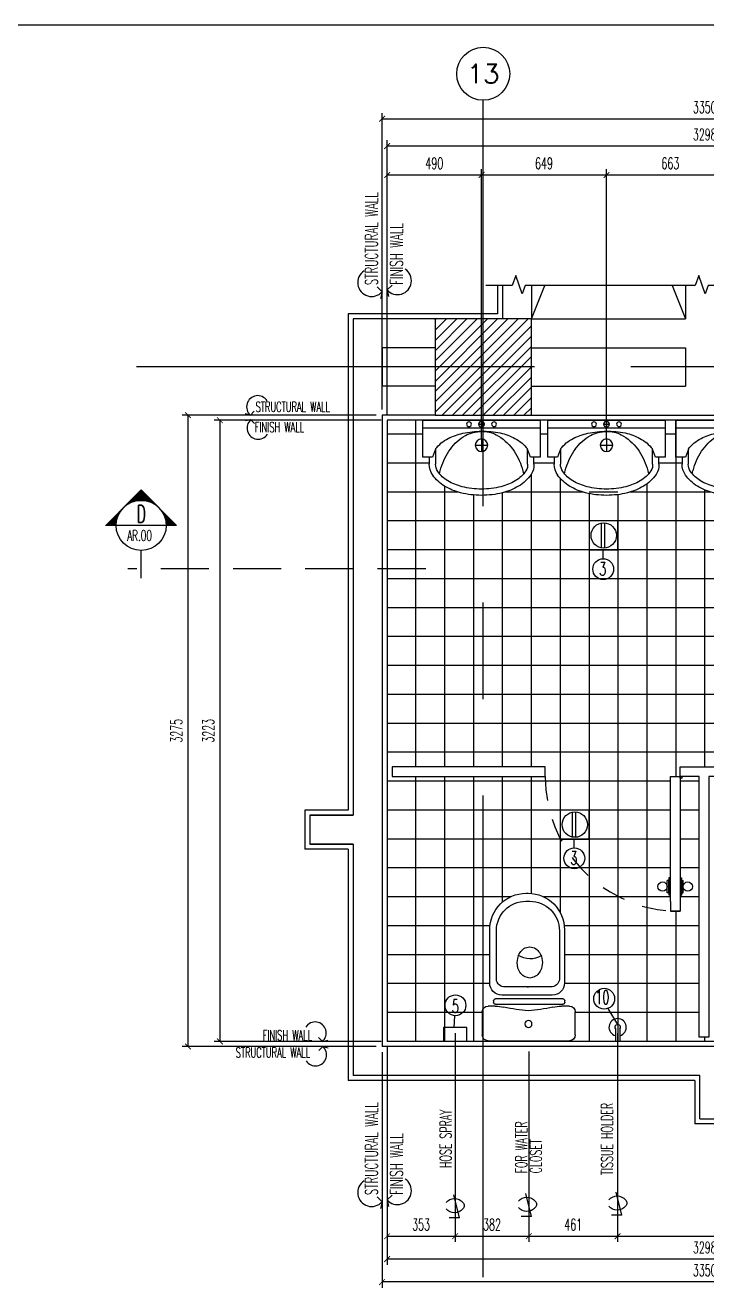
# Model space of a CAD drawing. Extents: x 417646.6 to 417675.4, y 43413.5 to 43433.4.
# Drawn here: x 417654.19 to 417657.73, y 43426.87 to 43433.42 of the extents above; entities that cross this region are included whole.
import ezdxf
from ezdxf.enums import TextEntityAlignment as Align

# ---------------------------------------------------------------- set-up
doc = ezdxf.new("R2010")
doc.units = 0
doc.header["$MEASUREMENT"] = 0
doc.header["$PDMODE"] = 3
doc.header["$PDSIZE"] = 0.1
doc.linetypes.add('CENTERX2', pattern=[4, 2.5, -0.5, 0.5, -0.5])
doc.linetypes.add('HIDDEN', pattern=[0.375, 0.25, -0.125])
doc.layers.get('0').update_dxf_attribs({"linetype": 'CONTINUOUS'})
doc.layers.get('DEFPOINTS').update_dxf_attribs({"linetype": 'CONTINUOUS'})
for name, color, linetype in [('2', 2, 'CONTINUOUS'), ('ARCDIMR', 4, 'CONTINUOUS'), ('AX', 6, 'CONTINUOUS'), ('AX-CR', 2, 'CONTINUOUS'), ('AX-TXT', 4, 'CONTINUOUS'), ('AXES', 11, 'CENTERX2'), ('COL', 2, 'CONTINUOUS'), ('DIM', 4, 'CONTINUOUS'), ('DIM-NEW', 4, 'CONTINUOUS'), ('Dimout', 4, 'CONTINUOUS'), ('DOOR', 4, 'CONTINUOUS'), ('DW', 7, 'CONTINUOUS'), ('ELE', 3, 'CONTINUOUS'), ('ELEV-MARK', 6, 'CONTINUOUS'), ('FIX', 3, 'CONTINUOUS'), ('HAT', 8, 'CONTINUOUS'), ('INSUL', 7, 'CONTINUOUS'), ('JUMP', 2, 'CONTINUOUS'), ('PART', 9, 'CONTINUOUS'), ('Plaster', 7, 'CONTINUOUS'), ('SHAFTS', 4, 'CONTINUOUS'), ('SUNI-FUR', 3, 'CONTINUOUS'), ('Tile', 5, 'CONTINUOUS'), ('TITLE', 6, 'CONTINUOUS'), ('TXT', 2, 'CONTINUOUS'), ('WALL', 6, 'CONTINUOUS')]:
    doc.layers.add(name, color=color, linetype=linetype)
doc.styles.add('ROMANS', font='ROMANS.shx', dxfattribs={"width": 0.6})
doc.dimstyles.new('R50', dxfattribs={"dimscale": 0, "dimtxt": 0.06, "dimasz": 0.03, "dimexe": 0.03, "dimexo": 0.03, "dimgap": 0.03, "dimtad": 1, "dimdec": 0, "dimlfac": 1000, "dimzin": 13, "dimdsep": 46, "dimtxsty": 'ROMANS', "dimblk": 'ARCHTICK', "dimcen": 0.09, "dimclrd": 4, "dimclre": 4, "dimclrt": 2, "dimadec": 0, "dimazin": 0, "dimtfac": 1, "dimtdec": 0, "dimtofl": 0, "dimtmove": 2, "dimatfit": 3, "dimldrblk": 'CLOSEDBLANK', "dimfxl": 0, "dimtolj": 1, "dimtzin": 0, "dimarcsym": 0})

# ---------------------------------------------------------------- blocks, each defined once
blk = doc.blocks.new('COL50')
at = {"layer": 'COL'}
blk.add_lwpolyline([(-250, 250), (-250, -250), (250, -250), (250, 250)], close=True, dxfattribs=at)
blk = doc.blocks.new('*X12')
at = {"color": 0}
for p, q in [((84179.2, 55117.1), (84663.1, 55601)), ((84179.2, 55170.2), (84610.1, 55601)), ((84179.2, 55223.2), (84557, 55601)), ((84179.2, 55276.2), (84504, 55601)), ((84179.2, 55329.3), (84451, 55601)), ((84179.2, 55382.3), (84397.9, 55601)), ((84179.2, 55435.3), (84344.9, 55601)), ((84179.2, 55488.4), (84291.9, 55601)), ((84179.2, 55541.4), (84238.8, 55601)), ((84179.2, 55594.4), (84185.8, 55601)), ((84216.1, 55101), (84679.2, 55564.1)), ((84269.2, 55101), (84679.2, 55511.1)), ((84322.2, 55101), (84679.2, 55458)), ((84375.2, 55101), (84679.2, 55405)), ((84428.3, 55101), (84679.2, 55352)), ((84481.3, 55101), (84679.2, 55298.9)), ((84534.3, 55101), (84679.2, 55245.9)), ((84587.4, 55101), (84679.2, 55192.9)), ((84640.4, 55101), (84679.2, 55139.8))]:
    blk.add_line(p, q, dxfattribs=at)
blk = doc.blocks.new('AXU')
at = {"layer": 'AX-CR'}
blk.add_circle((0, 350), 350, dxfattribs=at)
at = {"layer": 'AX-TXT', "style": 'ROMANS'}
blk.add_attdef('AX', text='', height=250, dxfattribs=at).set_placement((0, 350), align=Align.MIDDLE)
blk = doc.blocks.new('2')
at = {"layer": 'SUNI-FUR', "linetype": 'Continuous'}
for p, q in [((0.0159, 0.7241), (-0.0034, 0.7241)), ((0.0137, 0.765), (0.0041, 0.765)), ((-0.1849, 0.576), (-0.1849, 0.2998)), ((-0.1587, 0.5702), (-0.1587, 0.3197)), ((0.1683, 0.3197), (0.1683, 0.5702)), ((0.2027, 0.2998), (0.2027, 0.576)), ((-0.005, 0.4872), (-0.0292, 0.4813)), ((0.0193, 0.4813), (-0.005, 0.4872)), ((-0.0651, 0.438), (-0.0703, 0.4064)), ((-0.0703, 0.4064), (-0.0651, 0.3747)), ((0.0603, 0.4064), (0.0551, 0.438)), ((0.0565, 0.3772), (0.0603, 0.4064)), ((-0.0292, 0.3314), (-0.005, 0.3255)), ((-0.005, 0.3255), (0.0193, 0.3314)), ((-0.1129, 0.2792), (0.0084, 0.2792)), ((0.0012, 0.2792), (0.1226, 0.2792)), ((0.0084, 0.2792), (0.0012, 0.2792)), ((-0.1863, 0.1994), (-0.1863, 0.2076)), ((-0.1763, 0.2176), (0.1724, 0.2176)), ((-0.1219, 0.2368), (0.0089, 0.2368)), ((0.0089, 0.2368), (0.1397, 0.2368)), ((0.1824, 0.2076), (0.1824, 0.1994)), ((-0.2413, 0.03), (-0.2413, 0.1498)), ((-0.2113, 0.1798), (-0.1699, 0.1798)), ((0.1724, 0.1894), (-0.1763, 0.1894)), ((0.1743, 0.1798), (0.2113, 0.1798)), ((0.1743, 0.1798), (0.1743, 0.1798)), ((0.2413, 0.1498), (0.2413, 0.03)), ((0.2113, 0), (-0.2113, 0))]:
    blk.add_line(p, q, dxfattribs=at)
blk.add_circle((0.0019, 0.0872), 0.0184, dxfattribs=at)
for centre, radius, start, end in [((0.0041, 0.576), 0.189, 90, 180), ((-0.0048, 0.5702), 0.1539, 90, 180), ((0.0137, 0.576), 0.189, 0, 90), ((0.0144, 0.5702), 0.1539, 0, 90), ((0.0126, 0.412), 0.082, 141.07583, 161.50405), ((0.0019, 0.4207), 0.0682, 117.15318, 141.07583), ((-0.0119, 0.4207), 0.0682, 38.92417, 62.84682), ((-0.0226, 0.412), 0.082, 18.49595, 38.92417), ((-0.0074, 0.5367), 0.1117, 239.42337, 302.91619), ((0.0126, 0.4007), 0.082, 198.49595, 218.92417), ((0.0019, 0.392), 0.0682, 218.92417, 242.84682), ((-0.0119, 0.392), 0.0682, 297.15318, 321.07583), ((-0.0289, 0.4058), 0.0901, 321.07583, 341.50405), ((-0.1219, 0.2998), 0.063, 180, 270), ((-0.1156, 0.3224), 0.0432, 183.51288, 273.51288), ((0.1252, 0.3224), 0.0432, 266.48712, 356.48712), ((0.1397, 0.2998), 0.063, 270, 0), ((-0.1763, 0.2076), 0.01, 90, 180), ((-0.1763, 0.1994), 0.01, 180, 270), ((0.1724, 0.2076), 0.01, 0, 90), ((0.1724, 0.1994), 0.01, 270, 0), ((-0.2113, 0.1498), 0.03, 90, 180), ((-0.2015, -0.2523), 0.4332, 79.75352, 85.81091), ((0.0746, 1.126), 0.9726, 258.19384, 265.73474), ((-0.0701, 1.126), 0.9726, 274.26526, 281.80616), ((0.2059, -0.2523), 0.4332, 94.18909, 100.24648), ((0.2113, 0.1498), 0.03, 0, 90), ((-0.2113, 0.03), 0.03, 180, 270), ((0.2113, 0.03), 0.03, 270, 0)]:
    blk.add_arc(centre, radius, start, end, dxfattribs=at)
blk = doc.blocks.new('3')
at = {"layer": 'SUNI-FUR', "linetype": 'Continuous'}
for p, q in [((-0.3039, 0), (-0.3039, -0.1919)), ((0.3039, 0), (-0.3039, 0)), ((0.3039, -0.1919), (0.3039, 0)), ((0.3039, -0.039), (-0.3039, -0.039)), ((0.0156, -0.021), (-0.0155, -0.021)), ((0, -0.0055), (0, -0.0366)), ((0.0325, -0.13), (-0.0325, -0.13)), ((0, -0.0975), (0, -0.1625)), ((-0.3039, -0.1919), (-0.2537, -0.1919)), ((-0.2714, -0.2275), (-0.2714, -0.1919)), ((-0.2537, -0.1919), (-0.2387, -0.1496)), ((-0.2389, -0.2275), (-0.2389, -0.15)), ((0.2387, -0.1496), (0.2537, -0.1919)), ((0.2389, -0.15), (0.2389, -0.2275)), ((0.2537, -0.1919), (0.3039, -0.1919)), ((0.2714, -0.1919), (0.2714, -0.2275))]:
    blk.add_line(p, q, dxfattribs=at)
for centre, radius in [((-0.065, -0.021), 0.0124), ((0, -0.021), 0.0155), ((0.065, -0.021), 0.0124), ((0, -0.13), 0.0325)]:
    blk.add_circle(centre, radius, dxfattribs=at)
for centre, radius, start, end in [((-0.0078, -0.528), 0.4705, 89.0532, 100.98953), ((-0.012, -0.189), 0.1301, 84.85355, 119.44542), ((0.0031, -0.2275), 0.1682, 61.44413, 91.16775), ((0, -0.5271), 0.4694, 78.06366, 90), ((-0.0851, -0.2667), 0.1932, 117.03767, 142.6695), ((-0.028, -0.3651), 0.3068, 103.08645, 118.18778), ((0.0537, -0.3121), 0.2697, 118.74222, 143.05777), ((-0.0403, -0.2967), 0.2498, 35.96083, 60.27638), ((0.0338, -0.3673), 0.3061, 62.96233, 78.06366), ((0.0851, -0.2667), 0.1932, 37.3305, 62.96233), ((0.104, -0.3429), 0.3284, 144.03917, 163.27388), ((-0.104, -0.3429), 0.3284, 16.72612, 35.96083), ((-0.1911, -0.2352), 0.0807, 174.55389, 214.67303), ((-0.1868, -0.2338), 0.0525, 173.08928, 213.20841), ((0.2045, -0.3731), 0.4333, 163.27388, 167.37502), ((-0.2045, -0.3731), 0.4333, 12.73586, 16.72612), ((0.1708, -0.2275), 0.068, 325.32697, 0), ((0.1708, -0.2275), 0.1005, 325.32697, 0), ((-0.0828, -0.1603), 0.2123, 214.67303, 239.08672), ((-0.0828, -0.1603), 0.1798, 214.67303, 239.08672), ((-0.0354, -0.0811), 0.2721, 239.08672, 256.06993), ((0.0354, -0.0811), 0.2721, 283.93007, 300.91328), ((0.0893, -0.1711), 0.1672, 300.91328, 325.32697), ((0.0893, -0.1711), 0.1997, 300.91328, 325.32697), ((-0.0354, -0.0811), 0.3046, 239.08672, 256.06993), ((0, 0.0617), 0.4517, 256.06993, 270), ((0, 0.0617), 0.4192, 256.06993, 270), ((0, 0.0617), 0.4192, 270, 283.93007), ((0, 0.0617), 0.4517, 270, 283.93007), ((0.0354, -0.0811), 0.3046, 283.93007, 300.91328)]:
    blk.add_arc(centre, radius, start, end, dxfattribs=at)
blk = doc.blocks.new('DORO')
at = {"layer": 'DOOR', "linetype": 'ByBlock'}
for p, q in [((-0.05, -0.6482), (-0.05, 0)), ((-0.05, 0), (0, 0)), ((0, 0), (0, -0.6482)), ((-0.0662, -0.6033), (-0.0662, -0.5385)), ((-0.0572, -0.5385), (-0.0662, -0.5385)), ((-0.0572, -0.5259), (-0.0572, -0.6159)), ((-0.05, -0.5259), (-0.0572, -0.5259)), ((-0.0572, -0.6033), (-0.0572, -0.5385)), ((0, -0.5259), (0.0072, -0.5259)), ((0.0072, -0.5259), (0.0072, -0.6159)), ((0.0072, -0.6033), (0.0072, -0.5385)), ((0.0072, -0.5385), (0.0162, -0.5385)), ((0.0162, -0.6033), (0.0162, -0.5385)), ((-0.0572, -0.6033), (-0.0662, -0.6033)), ((-0.05, -0.6159), (-0.0572, -0.6159)), ((-0.05, -0.6482), (-0.05, -0.6982)), ((0, -0.6159), (0.0072, -0.6159)), ((0, -0.6482), (0, -0.6982)), ((0.0072, -0.6033), (0.0162, -0.6033)), ((-0.05, -0.6982), (0, -0.6982)), ((0, -0.6982), (-0.05, -0.6982))]:
    blk.add_line(p, q, dxfattribs=at)
for centre, radius in [((0.0051, -0.0051), 0.00506), ((-0.0904, -0.5709), 0.0243), ((0.0404, -0.5709), 0.0243)]:
    blk.add_circle(centre, radius, dxfattribs=at)
at = {"layer": 'DOOR', "linetype": 'HIDDEN', "ltscale": 0.5}
blk.add_arc((0, 0), 0.7, 180, 265.90392, dxfattribs=at)
blk = doc.blocks.new('A$C67076F16')
at = {"layer": 'DIM-NEW'}
for p, q in [((0.0127, 0.0913), (0.1876, 0.0913)), ((0.0138, 0.1136), (0.1863, 0.1136))]:
    blk.add_line(p, q, dxfattribs=at)
at = {"layer": 'DW'}
blk.add_lwpolyline([(0, 0.2), (0, 0), (0.2, 0), (0.2, 0.2)], close=True, dxfattribs=at)
at = {"layer": 'FIX', "color": 2}
blk.add_circle((0.1, 0.0983), 0.0876, dxfattribs=at)
blk = doc.blocks.new('A$C785E76E1')
at = {"layer": 'JUMP'}
for p, q in [((0.033, 0.0529), (0.033, 0.1149)), ((0.057, 0.0529), (0.057, 0.1149))]:
    blk.add_line(p, q, dxfattribs=at)
for radius, start, end in [(0.045, 105.47818, 74.52182), (0.0144, 146.44269, 33.55731)]:
    blk.add_arc((0.045, 0.045), radius, start, end, dxfattribs=at)
blk = doc.blocks.new('_ARCHTICK')
at = {"color": 0, "linetype": 'ByBlock', "const_width": 0.15}
blk.add_lwpolyline([(-0.5, -0.5), (0.5, 0.5)], dxfattribs=at)
blk = doc.blocks.new('*D76')
at = {"layer": '2', "color": 4, "lineweight": -2}
for p, q in [((417656.4232, 43428.1908), (417656.4232, 43427.108)), ((417656.07, 43428.1183), (417656.07, 43427.108)), ((417656.07, 43427.138), (417656.4232, 43427.138))]:
    blk.add_line(p, q, dxfattribs=at)
at = {"layer": 'DEFPOINTS', "color": 0}
for p in [(417656.4232, 43428.2208), (417656.07, 43428.1483), (417656.4232, 43427.138)]:
    blk.add_point(p, dxfattribs=at)
at = {"layer": '2', "color": 4, "lineweight": -2, "xscale": 0.03, "yscale": 0.03, "zscale": 0.03, "rotation": 180}
blk.add_blockref('_ARCHTICK', (417656.07, 43427.138), dxfattribs=at)
at = {"layer": '2', "color": 4, "lineweight": -2, "xscale": 0.03, "yscale": 0.03, "zscale": 0.03}
blk.add_blockref('_ARCHTICK', (417656.4232, 43427.138), dxfattribs=at)
at = {"layer": '2', "color": 2, "insert": (417656.2466, 43427.198), "char_height": 0.06, "attachment_point": 5, "style": 'ROMANS'}
blk.add_mtext('\\A1;353', dxfattribs=at)
blk = doc.blocks.new('_ClosedBlank')
at = {"color": 0, "linetype": 'ByBlock', "lineweight": -2}
for p, q in [((-1, 0.17), (0, 0)), ((-1, 0.17), (-1, -0.17)), ((0, 0), (-1, -0.17))]:
    blk.add_line(p, q, dxfattribs=at)
blk = doc.blocks.new('*D77')
at = {"layer": '2', "color": 4, "lineweight": -2}
for p, q in [((417656.4232, 43428.1908), (417656.4232, 43427.108)), ((417656.8055, 43428.0959), (417656.8055, 43427.108)), ((417656.4232, 43427.138), (417656.8055, 43427.138))]:
    blk.add_line(p, q, dxfattribs=at)
at = {"layer": 'DEFPOINTS', "color": 0}
for p in [(417656.4232, 43428.2208), (417656.8055, 43428.1259), (417656.8055, 43427.138)]:
    blk.add_point(p, dxfattribs=at)
at = {"layer": '2', "color": 4, "lineweight": -2, "xscale": 0.03, "yscale": 0.03, "zscale": 0.03, "rotation": 180}
blk.add_blockref('_ARCHTICK', (417656.4232, 43427.138), dxfattribs=at)
at = {"layer": '2', "color": 4, "lineweight": -2, "xscale": 0.03, "yscale": 0.03, "zscale": 0.03}
blk.add_blockref('_ARCHTICK', (417656.8055, 43427.138), dxfattribs=at)
at = {"layer": '2', "color": 2, "insert": (417656.6144, 43427.198), "char_height": 0.06, "attachment_point": 5, "style": 'ROMANS'}
blk.add_mtext('\\A1;382', dxfattribs=at)
blk = doc.blocks.new('*D78')
at = {"layer": '2', "color": 4, "lineweight": -2}
for p, q in [((417657.2667, 43428.1918), (417657.2667, 43427.108)), ((417656.8055, 43428.0959), (417656.8055, 43427.108)), ((417656.8055, 43427.138), (417657.2667, 43427.138))]:
    blk.add_line(p, q, dxfattribs=at)
at = {"layer": 'DEFPOINTS', "color": 0}
for p in [(417657.2667, 43428.2218), (417656.8055, 43428.1259), (417657.2667, 43427.138)]:
    blk.add_point(p, dxfattribs=at)
at = {"layer": '2', "color": 4, "lineweight": -2, "xscale": 0.03, "yscale": 0.03, "zscale": 0.03, "rotation": 180}
blk.add_blockref('_ARCHTICK', (417656.8055, 43427.138), dxfattribs=at)
at = {"layer": '2', "color": 4, "lineweight": -2, "xscale": 0.03, "yscale": 0.03, "zscale": 0.03}
blk.add_blockref('_ARCHTICK', (417657.2667, 43427.138), dxfattribs=at)
at = {"layer": '2', "color": 2, "insert": (417657.0361, 43427.198), "char_height": 0.06, "attachment_point": 5, "style": 'ROMANS'}
blk.add_mtext('\\A1;461', dxfattribs=at)
blk = doc.blocks.new('*D79')
at = {"layer": '2', "color": 4, "lineweight": -2}
for p, q in [((417657.2667, 43428.1918), (417657.2667, 43427.108)), ((417658.3818, 43428.1183), (417658.3818, 43427.108)), ((417657.2667, 43427.138), (417658.3818, 43427.138))]:
    blk.add_line(p, q, dxfattribs=at)
at = {"layer": 'DEFPOINTS', "color": 0}
for p in [(417657.2667, 43428.2218), (417658.3818, 43428.1483), (417658.3818, 43427.138)]:
    blk.add_point(p, dxfattribs=at)
at = {"layer": '2', "color": 4, "lineweight": -2, "xscale": 0.03, "yscale": 0.03, "zscale": 0.03, "rotation": 180}
blk.add_blockref('_ARCHTICK', (417657.2667, 43427.138), dxfattribs=at)
at = {"layer": '2', "color": 4, "lineweight": -2, "xscale": 0.03, "yscale": 0.03, "zscale": 0.03}
blk.add_blockref('_ARCHTICK', (417658.3818, 43427.138), dxfattribs=at)
at = {"layer": '2', "color": 2, "insert": (417657.8243, 43427.198), "char_height": 0.06, "attachment_point": 5, "style": 'ROMANS'}
blk.add_mtext('\\A1;1115', dxfattribs=at)
blk = doc.blocks.new('SCNTR', base_point=(3632.66, 549.66))
for q in [(3633.89, 554.57), (3636.1, 543.44)]:
    blk.add_line((3631.12, 543.44), q)
for centre, radius, start, end in [((3630.8, 549.38), 1.99, 133.30843, 182.47887), ((3630.8, 549.21), 1.99, 177.52113, 226.69157), ((3633.47, 547.5), 5.23, 39.48835, 140.51165), ((3633.47, 551.09), 5.23, 219.48835, 320.51165)]:
    blk.add_arc(centre, radius, start, end)
blk = doc.blocks.new('*D83')
at = {"layer": '2', "color": 4, "lineweight": -2}
for p, q in [((417656.07, 43428.1183), (417656.07, 43426.9896)), ((417659.368, 43428.1183), (417659.368, 43426.9896)), ((417659.368, 43427.0196), (417656.07, 43427.0196))]:
    blk.add_line(p, q, dxfattribs=at)
at = {"layer": 'DEFPOINTS', "color": 0}
for p in [(417656.07, 43428.1483), (417659.368, 43428.1483), (417656.07, 43427.0196)]:
    blk.add_point(p, dxfattribs=at)
at = {"layer": '2', "color": 4, "lineweight": -2, "xscale": 0.03, "yscale": 0.03, "zscale": 0.03, "rotation": 180}
blk.add_blockref('_ARCHTICK', (417656.07, 43427.0196), dxfattribs=at)
at = {"layer": '2', "color": 4, "lineweight": -2, "xscale": 0.03, "yscale": 0.03, "zscale": 0.03}
blk.add_blockref('_ARCHTICK', (417659.368, 43427.0196), dxfattribs=at)
at = {"layer": '2', "color": 2, "insert": (417657.719, 43427.0796), "char_height": 0.06, "attachment_point": 5, "style": 'ROMANS'}
blk.add_mtext('\\A1;3298', dxfattribs=at)
blk = doc.blocks.new('*D84')
at = {"layer": '2', "color": 4, "lineweight": -2}
for p, q in [((417656.044, 43428.0923), (417656.044, 43426.8706)), ((417659.394, 43428.0923), (417659.394, 43426.8706)), ((417659.394, 43426.9006), (417656.044, 43426.9006))]:
    blk.add_line(p, q, dxfattribs=at)
at = {"layer": 'DEFPOINTS', "color": 0}
for p in [(417656.044, 43428.1223), (417659.394, 43428.1223), (417656.044, 43426.9006)]:
    blk.add_point(p, dxfattribs=at)
at = {"layer": '2', "color": 4, "lineweight": -2, "xscale": 0.03, "yscale": 0.03, "zscale": 0.03, "rotation": 180}
blk.add_blockref('_ARCHTICK', (417656.044, 43426.9006), dxfattribs=at)
at = {"layer": '2', "color": 4, "lineweight": -2, "xscale": 0.03, "yscale": 0.03, "zscale": 0.03}
blk.add_blockref('_ARCHTICK', (417659.394, 43426.9006), dxfattribs=at)
at = {"layer": '2', "color": 2, "insert": (417657.719, 43426.9606), "char_height": 0.06, "attachment_point": 5, "style": 'ROMANS'}
blk.add_mtext('\\A1;3350', dxfattribs=at)
blk = doc.blocks.new('*D85')
at = {"layer": '2', "color": 4, "lineweight": -2}
for p, q in [((417656.07, 43431.4013), (417656.07, 43432.6733)), ((417656.07, 43432.6433), (417656.5602, 43432.6433)), ((417656.5602, 43431.2713), (417656.5602, 43432.6733))]:
    blk.add_line(p, q, dxfattribs=at)
at = {"layer": 'DEFPOINTS', "color": 0}
for p in [(417656.5602, 43432.6433), (417656.07, 43431.3713), (417656.5602, 43431.2413)]:
    blk.add_point(p, dxfattribs=at)
at = {"layer": '2', "color": 4, "lineweight": -2, "xscale": 0.03, "yscale": 0.03, "zscale": 0.03, "rotation": 180}
blk.add_blockref('_ARCHTICK', (417656.07, 43432.6433), dxfattribs=at)
at = {"layer": '2', "color": 4, "lineweight": -2, "xscale": 0.03, "yscale": 0.03, "zscale": 0.03}
blk.add_blockref('_ARCHTICK', (417656.5602, 43432.6433), dxfattribs=at)
at = {"layer": '2', "color": 2, "insert": (417656.3151, 43432.7033), "char_height": 0.06, "attachment_point": 5, "style": 'ROMANS'}
blk.add_mtext('\\A1;490', dxfattribs=at)
blk = doc.blocks.new('*D86')
at = {"layer": '2', "color": 4, "lineweight": -2}
for p, q in [((417656.5602, 43431.2713), (417656.5602, 43432.6733)), ((417656.5602, 43432.6433), (417657.2089, 43432.6433)), ((417657.2089, 43431.2713), (417657.2089, 43432.6733))]:
    blk.add_line(p, q, dxfattribs=at)
at = {"layer": 'DEFPOINTS', "color": 0}
for p in [(417657.2089, 43432.6433), (417656.5602, 43431.2413), (417657.2089, 43431.2413)]:
    blk.add_point(p, dxfattribs=at)
at = {"layer": '2', "color": 4, "lineweight": -2, "xscale": 0.03, "yscale": 0.03, "zscale": 0.03, "rotation": 180}
blk.add_blockref('_ARCHTICK', (417656.5602, 43432.6433), dxfattribs=at)
at = {"layer": '2', "color": 4, "lineweight": -2, "xscale": 0.03, "yscale": 0.03, "zscale": 0.03}
blk.add_blockref('_ARCHTICK', (417657.2089, 43432.6433), dxfattribs=at)
at = {"layer": '2', "color": 2, "insert": (417656.8845, 43432.7033), "char_height": 0.06, "attachment_point": 5, "style": 'ROMANS'}
blk.add_mtext('\\A1;649', dxfattribs=at)
blk = doc.blocks.new('*D87')
at = {"layer": '2', "color": 4, "lineweight": -2}
for p, q in [((417657.2089, 43431.2713), (417657.2089, 43432.6733)), ((417657.2089, 43432.6433), (417657.8723, 43432.6433)), ((417657.8723, 43431.2713), (417657.8723, 43432.6733))]:
    blk.add_line(p, q, dxfattribs=at)
at = {"layer": 'DEFPOINTS', "color": 0}
for p in [(417657.8723, 43432.6433), (417657.2089, 43431.2413), (417657.8723, 43431.2413)]:
    blk.add_point(p, dxfattribs=at)
at = {"layer": '2', "color": 4, "lineweight": -2, "xscale": 0.03, "yscale": 0.03, "zscale": 0.03, "rotation": 180}
blk.add_blockref('_ARCHTICK', (417657.2089, 43432.6433), dxfattribs=at)
at = {"layer": '2', "color": 4, "lineweight": -2, "xscale": 0.03, "yscale": 0.03, "zscale": 0.03}
blk.add_blockref('_ARCHTICK', (417657.8723, 43432.6433), dxfattribs=at)
at = {"layer": '2', "color": 2, "insert": (417657.5406, 43432.7033), "char_height": 0.06, "attachment_point": 5, "style": 'ROMANS'}
blk.add_mtext('\\A1;663', dxfattribs=at)
blk = doc.blocks.new('*D91')
at = {"layer": '2', "color": 4, "lineweight": -2}
for p, q in [((417656.07, 43431.4013), (417656.07, 43432.8234)), ((417659.368, 43432.7934), (417656.07, 43432.7934)), ((417659.368, 43431.4013), (417659.368, 43432.8234))]:
    blk.add_line(p, q, dxfattribs=at)
at = {"layer": 'DEFPOINTS', "color": 0}
for p in [(417656.07, 43432.7934), (417656.07, 43431.3713), (417659.368, 43431.3713)]:
    blk.add_point(p, dxfattribs=at)
at = {"layer": '2', "color": 4, "lineweight": -2, "xscale": 0.03, "yscale": 0.03, "zscale": 0.03, "rotation": 180}
blk.add_blockref('_ARCHTICK', (417656.07, 43432.7934), dxfattribs=at)
at = {"layer": '2', "color": 4, "lineweight": -2, "xscale": 0.03, "yscale": 0.03, "zscale": 0.03}
blk.add_blockref('_ARCHTICK', (417659.368, 43432.7934), dxfattribs=at)
at = {"layer": '2', "color": 2, "insert": (417657.719, 43432.8534), "char_height": 0.06, "attachment_point": 5, "style": 'ROMANS'}
blk.add_mtext('\\A1;3298', dxfattribs=at)
blk = doc.blocks.new('*D92')
at = {"layer": '2', "color": 4, "lineweight": -2}
for p, q in [((417656.044, 43431.4273), (417656.044, 43432.9645)), ((417656.044, 43432.9345), (417659.394, 43432.9345)), ((417659.394, 43431.4273), (417659.394, 43432.9645))]:
    blk.add_line(p, q, dxfattribs=at)
at = {"layer": 'DEFPOINTS', "color": 0}
for p in [(417659.394, 43432.9345), (417656.044, 43431.3973), (417659.394, 43431.3973)]:
    blk.add_point(p, dxfattribs=at)
at = {"layer": '2', "color": 4, "lineweight": -2, "xscale": 0.03, "yscale": 0.03, "zscale": 0.03, "rotation": 180}
blk.add_blockref('_ARCHTICK', (417656.044, 43432.9345), dxfattribs=at)
at = {"layer": '2', "color": 4, "lineweight": -2, "xscale": 0.03, "yscale": 0.03, "zscale": 0.03}
blk.add_blockref('_ARCHTICK', (417659.394, 43432.9345), dxfattribs=at)
at = {"layer": '2', "color": 2, "insert": (417657.719, 43432.9945), "char_height": 0.06, "attachment_point": 5, "style": 'ROMANS'}
blk.add_mtext('\\A1;3350', dxfattribs=at)
blk = doc.blocks.new('*D93')
at = {"layer": '2', "color": 4, "lineweight": -2}
for p, q in [((417656.04, 43431.3713), (417655.1721, 43431.3713)), ((417655.2021, 43431.3713), (417655.2021, 43428.1483)), ((417656.04, 43428.1483), (417655.1721, 43428.1483))]:
    blk.add_line(p, q, dxfattribs=at)
at = {"layer": 'DEFPOINTS', "color": 0}
for p in [(417656.07, 43431.3713), (417655.2021, 43428.1483), (417656.07, 43428.1483)]:
    blk.add_point(p, dxfattribs=at)
at = {"layer": '2', "color": 4, "lineweight": -2, "xscale": 0.03, "yscale": 0.03, "zscale": 0.03}
for p, rotation in [((417655.2021, 43431.3713), 90), ((417655.2021, 43428.1483), 270)]:
    blk.add_blockref('_ARCHTICK', p, dxfattribs=dict(at, rotation=rotation))
at = {"layer": '2', "color": 2, "insert": (417655.1421, 43429.7598), "char_height": 0.06, "attachment_point": 5, "rotation": 90, "style": 'ROMANS'}
blk.add_mtext('\\A1;3223', dxfattribs=at)
blk = doc.blocks.new('*D94')
at = {"layer": '2', "color": 4, "lineweight": -2}
for p, q in [((417656.014, 43431.3973), (417655.0067, 43431.3973)), ((417655.0367, 43428.1223), (417655.0367, 43431.3973)), ((417656.014, 43428.1223), (417655.0067, 43428.1223))]:
    blk.add_line(p, q, dxfattribs=at)
at = {"layer": 'DEFPOINTS', "color": 0}
for p in [(417655.0367, 43431.3973), (417656.044, 43431.3973), (417656.044, 43428.1223)]:
    blk.add_point(p, dxfattribs=at)
at = {"layer": '2', "color": 4, "lineweight": -2, "xscale": 0.03, "yscale": 0.03, "zscale": 0.03}
for p, rotation in [((417655.0367, 43431.3973), 90), ((417655.0367, 43428.1223), 270)]:
    blk.add_blockref('_ARCHTICK', p, dxfattribs=dict(at, rotation=rotation))
at = {"layer": '2', "color": 2, "insert": (417654.9767, 43429.7598), "char_height": 0.06, "attachment_point": 5, "rotation": 90, "style": 'ROMANS'}
blk.add_mtext('\\A1;3275', dxfattribs=at)
blk = doc.blocks.new('FINISH.WALL')
at = {"layer": 'DIM'}
blk.add_arc((-0.0435, 0.0496), 0.066, 311.22072, 146.8229, dxfattribs=at)
at = {"layer": 'WALL'}
for q in [(-0.0228, 0.0234), (0.0318, 0.0075)]:
    blk.add_line((0, 0), q, dxfattribs=at)
at = {"layer": 'TXT', "style": 'ROMANS', "width": 0.6}
blk.add_text('FINISH WALL', height=0.06, dxfattribs=at).set_placement((-0.3548, 0.0066))
blk = doc.blocks.new('STTRUC.WALL')
at = {"layer": 'DIM'}
blk.add_arc((-0.0435, -0.0496), 0.066, 213.1771, 48.77928, dxfattribs=at)
at = {"layer": 'WALL'}
for q in [(-0.0228, -0.0234), (0.0318, -0.0075)]:
    blk.add_line((0, 0), q, dxfattribs=at)
at = {"layer": 'TXT', "style": 'ROMANS', "width": 0.6}
blk.add_text('STRUCTURAL WALL', height=0.06, dxfattribs=at).set_placement((-0.516, -0.066))
blk = doc.blocks.new('STRUC.W')
at = {"layer": 'DIM'}
blk.add_arc((0.0435, 0.0496), 0.066, 33.1771, 228.77928, dxfattribs=at)
at = {"layer": 'WALL'}
for q in [(-0.0318, 0.0075), (0.0228, 0.0234)]:
    blk.add_line((0, 0), q, dxfattribs=at)
at = {"layer": 'TXT', "style": 'ROMANS', "width": 0.6}
blk.add_text('STRUCTURAL WALL', height=0.06, dxfattribs=at).set_placement((0.0308, 0.0198))
blk = doc.blocks.new('FINISH.W')
at = {"layer": 'DIM'}
blk.add_arc((0.0435, -0.0496), 0.066, 131.22072, 326.8229, dxfattribs=at)
at = {"layer": 'WALL'}
for q in [(-0.0318, -0.0075), (0.0228, -0.0234)]:
    blk.add_line((0, 0), q, dxfattribs=at)
at = {"layer": 'TXT', "style": 'ROMANS', "width": 0.6}
blk.add_text('FINISH WALL', height=0.06, dxfattribs=at).set_placement((0.0232, -0.0748))
blk = doc.blocks.new('*X20')
at = {"color": 0}
for p, q in [((14608, 7877), (14819, 8088)), ((14625, 7890), (14821, 8086)), ((14637, 7899), (14823, 8084)), ((14647, 7905), (14825, 8082)), ((14656, 7910), (14826, 8081)), ((14664, 7915), (14828, 8079)), ((14671, 7919), (14830, 8077)), ((14678, 7922), (14832, 8075)), ((14685, 7925), (14833, 8073)), ((14691, 7928), (14835, 8072)), ((14697, 7930), (14837, 8070)), ((14703, 7933), (14839, 8068)), ((14709, 7935), (14841, 8066)), ((14714, 7937), (14842, 8065)), ((14719, 7938), (14844, 8063)), ((14725, 7940), (14846, 8061)), ((14730, 7941), (14848, 8059)), ((14734, 7943), (14849, 8058)), ((14739, 7944), (14851, 8056)), ((14744, 7945), (14853, 8054)), ((14749, 7946), (14855, 8052)), ((14753, 7947), (14856, 8051)), ((14757, 7948), (14858, 8049)), ((14762, 7949), (14860, 8047)), ((14766, 7950), (14862, 8045)), ((14770, 7950), (14863, 8043)), ((14774, 7951), (14865, 8042)), ((14778, 7951), (14867, 8040)), ((14782, 7952), (14869, 8038)), ((14786, 7952), (14871, 8036)), ((14790, 7953), (14872, 8035)), ((14794, 7953), (14874, 8033)), ((14798, 7953), (14876, 8031)), ((14802, 7953), (14878, 8029)), ((14805, 7954), (14879, 8028)), ((14809, 7954), (14881, 8026)), ((14813, 7954), (14883, 8024)), ((14816, 7954), (14885, 8022)), ((14820, 7954), (14886, 8020)), ((14823, 7954), (14888, 8019)), ((14827, 7954), (14890, 8017)), ((14830, 7954), (14892, 8015)), ((14834, 7953), (14894, 8013)), ((14837, 7953), (14895, 8012)), ((14840, 7953), (14897, 8010)), ((14844, 7953), (14899, 8008)), ((14847, 7953), (14901, 8006)), ((14850, 7952), (14902, 8005)), ((14853, 7952), (14904, 8003)), ((14856, 7952), (14906, 8001)), ((14860, 7951), (14908, 7999)), ((14863, 7951), (14909, 7997)), ((14866, 7950), (14911, 7996)), ((14869, 7950), (14913, 7994)), ((14872, 7949), (14915, 7992)), ((14875, 7949), (14917, 7990)), ((14878, 7948), (14918, 7989)), ((14881, 7948), (14920, 7987)), ((14884, 7947), (14922, 7985)), ((14887, 7947), (14924, 7983)), ((14890, 7946), (14925, 7982)), ((14893, 7945), (14927, 7980)), ((14895, 7945), (14929, 7978)), ((14898, 7944), (14931, 7976)), ((14901, 7943), (14932, 7974)), ((14904, 7942), (14934, 7973)), ((14907, 7942), (14936, 7971)), ((14909, 7941), (14938, 7969)), ((14912, 7940), (14939, 7967)), ((14915, 7939), (14941, 7966)), ((14917, 7938), (14943, 7964)), ((14920, 7937), (14945, 7962)), ((14923, 7937), (14947, 7960)), ((14925, 7936), (14948, 7959)), ((14928, 7935), (14950, 7957)), ((14931, 7934), (14952, 7955)), ((14933, 7933), (14954, 7953)), ((14936, 7932), (14955, 7952)), ((14938, 7931), (14957, 7950)), ((14941, 7930), (14959, 7948)), ((14943, 7929), (14961, 7946)), ((14946, 7928), (14962, 7944)), ((14948, 7927), (14964, 7943)), ((14951, 7926), (14966, 7941)), ((14953, 7925), (14968, 7939)), ((14956, 7923), (14970, 7937)), ((14958, 7922), (14971, 7936)), ((14960, 7921), (14973, 7934)), ((14963, 7920), (14975, 7932)), ((14965, 7919), (14977, 7930)), ((14967, 7918), (14978, 7929)), ((14970, 7916), (14980, 7927)), ((14972, 7915), (14982, 7925)), ((14974, 7914), (14984, 7923)), ((14977, 7913), (14985, 7921)), ((14979, 7911), (14987, 7920)), ((14981, 7910), (14989, 7918)), ((14983, 7909), (14991, 7916)), ((14986, 7908), (14993, 7914)), ((14988, 7906), (14994, 7913)), ((14990, 7905), (14996, 7911)), ((14992, 7903), (14998, 7909)), ((14994, 7902), (15000, 7907)), ((14997, 7901), (15001, 7906)), ((14999, 7899), (15003, 7904)), ((15001, 7898), (15005, 7902)), ((15003, 7896), (15007, 7900)), ((15005, 7895), (15008, 7898)), ((15007, 7894), (15010, 7897)), ((15009, 7892), (15012, 7895)), ((15011, 7891), (15014, 7893)), ((15013, 7889), (15016, 7891)), ((15015, 7888), (15017, 7890)), ((15017, 7886), (15019, 7888)), ((15019, 7884), (15021, 7886)), ((15021, 7883), (15023, 7884)), ((15023, 7881), (15024, 7883)), ((15025, 7880), (15026, 7881)), ((15027, 7878), (15028, 7879)), ((15029, 7877), (15030, 7877)), ((15031, 7875), (15031, 7875)), ((15033, 7873), (15033, 7874)), ((15035, 7872), (15035, 7872)), ((15036, 7870), (15037, 7870)), ((15038, 7868), (15038, 7868)), ((15040, 7867), (15040, 7867)), ((15042, 7865), (15042, 7865)), ((15044, 7863), (15044, 7863)), ((15046, 7861), (15046, 7861)), ((15047, 7860), (15047, 7860)), ((14360, 7629), (14571, 7839)), ((14364, 7629), (14557, 7822)), ((14368, 7629), (14549, 7810)), ((14371, 7629), (14542, 7800)), ((14375, 7629), (14537, 7791)), ((14378, 7629), (14533, 7783)), ((14382, 7629), (14529, 7776)), ((14385, 7629), (14525, 7769)), ((14389, 7629), (14522, 7762)), ((14392, 7629), (14519, 7756)), ((14396, 7629), (14517, 7750)), ((14399, 7629), (14515, 7744)), ((14403, 7629), (14513, 7739)), ((14406, 7629), (14511, 7733)), ((14410, 7629), (14509, 7728)), ((14413, 7629), (14507, 7723)), ((14417, 7629), (14506, 7718)), ((14421, 7629), (14505, 7713)), ((14424, 7629), (14503, 7708)), ((14428, 7629), (14502, 7703)), ((14431, 7629), (14501, 7699)), ((15051, 7856), (15051, 7856)), ((15053, 7854), (15053, 7854)), ((15054, 7852), (15054, 7853)), ((15056, 7851), (15056, 7851)), ((15058, 7849), (15058, 7849)), ((15059, 7847), (15060, 7847)), ((15061, 7845), (15061, 7845)), ((15063, 7843), (15063, 7844)), ((15064, 7841), (15065, 7842)), ((15066, 7839), (15067, 7840)), ((15068, 7837), (15069, 7838)), ((15069, 7836), (15070, 7837)), ((15071, 7834), (15072, 7835)), ((15072, 7832), (15074, 7833)), ((15074, 7830), (15076, 7831)), ((15076, 7828), (15077, 7830)), ((15077, 7826), (15079, 7828)), ((15079, 7824), (15081, 7826)), ((15080, 7822), (15083, 7824)), ((15082, 7820), (15084, 7822)), ((15083, 7818), (15086, 7821)), ((15085, 7815), (15088, 7819)), ((15086, 7813), (15090, 7817)), ((15087, 7811), (15092, 7815)), ((15089, 7809), (15093, 7814)), ((15090, 7807), (15095, 7812)), ((15092, 7805), (15097, 7810)), ((15093, 7803), (15099, 7808)), ((15094, 7801), (15100, 7807)), ((15096, 7798), (15102, 7805)), ((15097, 7796), (15104, 7803)), ((15098, 7794), (15106, 7801)), ((15100, 7792), (15107, 7799)), ((15101, 7790), (15109, 7798)), ((15102, 7787), (15111, 7796)), ((15104, 7785), (15113, 7794)), ((15105, 7783), (15115, 7792)), ((15106, 7780), (15116, 7791)), ((15107, 7778), (15118, 7789)), ((15108, 7776), (15120, 7787)), ((15110, 7773), (15122, 7785)), ((15111, 7771), (15123, 7784)), ((15112, 7769), (15125, 7782)), ((15113, 7766), (15127, 7780)), ((15114, 7764), (15129, 7778)), ((15115, 7761), (15130, 7777)), ((15116, 7759), (15132, 7775)), ((15117, 7756), (15134, 7773)), ((15118, 7754), (15136, 7771)), ((15119, 7751), (15137, 7769)), ((15121, 7749), (15139, 7768)), ((15122, 7746), (15141, 7766)), ((15122, 7744), (15143, 7764)), ((15123, 7741), (15145, 7762)), ((15124, 7739), (15146, 7761)), ((15125, 7736), (15148, 7759)), ((15126, 7733), (15150, 7757)), ((15127, 7731), (15152, 7755)), ((15128, 7728), (15153, 7754)), ((15129, 7725), (15155, 7752)), ((15130, 7723), (15157, 7750)), ((15130, 7720), (15159, 7748)), ((15131, 7717), (15160, 7746)), ((15132, 7714), (15162, 7745)), ((15133, 7712), (15164, 7743)), ((15133, 7709), (15166, 7741)), ((15134, 7706), (15168, 7739)), ((15135, 7703), (15169, 7738)), ((15136, 7700), (15171, 7736)), ((15136, 7697), (15173, 7734)), ((15137, 7695), (15175, 7732)), ((15137, 7692), (15176, 7731)), ((15138, 7689), (15178, 7729)), ((15139, 7686), (15180, 7727)), ((15139, 7683), (15182, 7725)), ((15140, 7680), (15183, 7723)), ((15140, 7676), (15185, 7722)), ((15140, 7673), (15187, 7720)), ((15141, 7670), (15189, 7718)), ((15141, 7667), (15191, 7716)), ((15142, 7664), (15192, 7715)), ((15142, 7661), (15194, 7713)), ((15142, 7658), (15196, 7711)), ((15143, 7654), (15198, 7709)), ((15143, 7651), (15199, 7708)), ((15143, 7648), (15201, 7706)), ((15143, 7644), (15203, 7704)), ((15143, 7641), (15205, 7702)), ((15143, 7637), (15206, 7700)), ((15143, 7634), (15208, 7699)), ((15144, 7631), (15210, 7697)), ((14435, 7629), (14500, 7694)), ((14438, 7629), (14499, 7690)), ((14442, 7629), (14499, 7686)), ((14445, 7629), (14498, 7681)), ((14449, 7629), (14497, 7677)), ((14452, 7629), (14497, 7673)), ((14456, 7629), (14496, 7669)), ((14459, 7629), (14496, 7665)), ((14463, 7629), (14495, 7661)), ((14466, 7629), (14495, 7657)), ((14470, 7629), (14494, 7653)), ((14474, 7629), (14494, 7649)), ((14477, 7629), (14494, 7646)), ((14481, 7629), (14494, 7642)), ((14484, 7629), (14494, 7638)), ((14488, 7629), (14494, 7635)), ((14491, 7629), (14494, 7631)), ((15145, 7629), (15212, 7695)), ((15149, 7629), (15214, 7693)), ((15152, 7629), (15215, 7692)), ((15156, 7629), (15217, 7690)), ((15159, 7629), (15219, 7688)), ((15163, 7629), (15221, 7686)), ((15167, 7629), (15222, 7685)), ((15170, 7629), (15224, 7683)), ((15174, 7629), (15226, 7681)), ((15177, 7629), (15228, 7679)), ((15181, 7629), (15229, 7678)), ((15184, 7629), (15231, 7676)), ((15188, 7629), (15233, 7674)), ((15191, 7629), (15235, 7672)), ((15195, 7629), (15236, 7670)), ((15198, 7629), (15238, 7669)), ((15202, 7629), (15240, 7667)), ((15205, 7629), (15242, 7665)), ((15209, 7629), (15244, 7663)), ((15212, 7629), (15245, 7662)), ((15216, 7629), (15247, 7660)), ((15220, 7629), (15249, 7658)), ((15223, 7629), (15251, 7656)), ((15227, 7629), (15252, 7655)), ((15230, 7629), (15254, 7653)), ((15234, 7629), (15256, 7651)), ((15237, 7629), (15258, 7649)), ((15241, 7629), (15259, 7647)), ((15244, 7629), (15261, 7646)), ((15248, 7629), (15263, 7644)), ((15251, 7629), (15265, 7642)), ((15255, 7629), (15267, 7640)), ((15258, 7629), (15268, 7639)), ((15262, 7629), (15270, 7637)), ((15266, 7629), (15272, 7635)), ((15269, 7629), (15274, 7633)), ((15273, 7629), (15275, 7632)), ((15276, 7629), (15277, 7630))]:
    blk.add_line(p, q, dxfattribs=at)

msp = doc.modelspace()

# ---------------------------------------------------------------- linework, layer by layer
at = {"layer": '2'}
for points in [[(417657.5318, 43432.0705), (417656.7867, 43432.0705), (417656.7707, 43432.0265), (417656.7387, 43432.1225), (417656.7187, 43432.0705), (417656.5818, 43432.0705)], [(417657.8533, 43432.0705), (417657.7367, 43432.0705), (417657.7207, 43432.0265), (417657.6887, 43432.1225), (417657.6687, 43432.0705), (417657.5318, 43432.0705)], [(417656.4832, 43428.1519), (417656.4832, 43428.2208), (417656.3632, 43428.2208), (417656.3632, 43428.1519)]]:
    msp.add_lwpolyline(points, dxfattribs=at)
at = {"layer": 'AXES'}
for p, q in [((417656.569, 43426.9248), (417656.569, 43433.0307)), ((417660.8351, 43431.6473), (417654.769, 43431.6473))]:
    msp.add_line(p, q, dxfattribs=at)
at = {"layer": 'DW'}
msp.add_line((417656.4207, 43428.2821), (417656.416, 43428.2208), dxfattribs=at)
at = {"layer": 'ELE'}
for p, q in [((417657.1917, 43430.6525), (417657.1917, 43430.7005)), ((417657.0417, 43429.1525), (417657.0417, 43429.2005)), ((417657.2159, 43428.3196), (417657.2667, 43428.2362))]:
    msp.add_line(p, q, dxfattribs=at)
at = {"layer": 'ELEV-MARK', "color": 6}
for p, q in [((417654.6096, 43430.8254), (417654.7935, 43431.0093)), ((417654.9773, 43430.8254), (417654.7935, 43431.0093)), ((417654.6635, 43430.8254), (417654.6096, 43430.8254)), ((417654.9235, 43430.8254), (417654.6635, 43430.8254)), ((417654.9773, 43430.8254), (417654.9235, 43430.8254))]:
    msp.add_line(p, q, dxfattribs=at)
at = {"layer": 'ELEV-MARK', "color": 6, "linetype": 'HIDDEN'}
for p, q in [((417654.7935, 43430.5521), (417654.7935, 43430.6954)), ((417656.2703, 43430.6009), (417654.725, 43430.6009))]:
    msp.add_line(p, q, dxfattribs=at)
at = {"layer": 'ELEV-MARK', "color": 6}
msp.add_circle((417654.7935, 43430.8254), 0.13, dxfattribs=at)
at = {"layer": 'FIX', "color": 2}
for centre in [(417657.1917, 43430.5985), (417657.0417, 43429.0985), (417656.4249, 43428.3359), (417657.1968, 43428.37)]:
    msp.add_circle(centre, 0.054, dxfattribs=at)
at = {"layer": 'INSUL'}
for p, q in [((417656.319, 43431.7473), (417656.044, 43431.7473)), ((417656.044, 43431.7473), (417656.044, 43431.5473)), ((417656.819, 43431.7473), (417657.619, 43431.7473)), ((417657.619, 43431.7473), (417657.619, 43431.5473)), ((417656.319, 43431.5473), (417656.044, 43431.5473)), ((417656.819, 43431.5473), (417657.619, 43431.5473))]:
    msp.add_line(p, q, dxfattribs=at)
at = {"layer": 'PART'}
for points in [[(417656.096, 43429.5223), (417656.8904, 43429.5223), (417656.8904, 43429.5723), (417656.096, 43429.5723), (417656.096, 43429.5223)], [(417657.8404, 43429.5723), (417657.8404, 43429.5223), (417657.7404, 43429.5223), (417657.7404, 43428.1713), (417657.6904, 43428.1713), (417657.6904, 43429.5223), (417657.5904, 43429.5223), (417657.5904, 43429.5723), (417657.8404, 43429.5723)]]:
    msp.add_lwpolyline(points, dxfattribs=at)
at = {"layer": 'Plaster'}
for p, q in [((417656.643, 43432.0705), (417656.643, 43431.9233)), ((417656.643, 43431.9233), (417655.868, 43431.9233)), ((417655.868, 43431.9233), (417655.868, 43429.3483)), ((417658.32, 43431.3713), (417656.07, 43431.3713)), ((417656.07, 43431.3713), (417656.07, 43428.1483)), ((417657.268, 43430.9983), (417657.118, 43430.9983)), ((417655.868, 43429.3483), (417655.643, 43429.3483)), ((417655.643, 43429.3483), (417655.643, 43429.1463)), ((417655.868, 43429.1463), (417655.643, 43429.1463)), ((417655.868, 43429.1463), (417655.868, 43427.9463)), ((417659.368, 43428.1483), (417656.07, 43428.1483)), ((417657.718, 43428.1713), (417657.718, 43428.1483)), ((417657.668, 43427.9463), (417655.868, 43427.9463)), ((417657.668, 43427.9463), (417657.668, 43427.7213)), ((417657.87, 43427.7213), (417657.668, 43427.7213))]:
    msp.add_line(p, q, dxfattribs=at)
at = {"layer": 'SHAFTS'}
for p, q in [((417656.819, 43431.8973), (417656.8883, 43432.0705)), ((417657.5497, 43432.0705), (417657.619, 43431.8973))]:
    msp.add_line(p, q, dxfattribs=at)
at = {"layer": 'Tile'}
for p, q in [((417656.218, 43431.3713), (417656.218, 43429.5723)), ((417657.568, 43431.3713), (417657.568, 43429.5223)), ((417656.2563, 43431.2983), (417656.07, 43431.2983)), ((417656.905, 43431.2983), (417656.864, 43431.2983)), ((417657.5685, 43431.2983), (417657.5128, 43431.2983)), ((417656.2888, 43431.1483), (417656.07, 43431.1483)), ((417656.9375, 43431.1483), (417656.8315, 43431.1483)), ((417657.601, 43431.1483), (417657.4803, 43431.1483)), ((417656.818, 43431.0909), (417656.818, 43429.5723)), ((417656.368, 43431.0291), (417656.368, 43429.5723)), ((417656.968, 43431.0702), (417656.968, 43428.8171)), ((417657.418, 43431.0404), (417657.418, 43428.1483)), ((417657.718, 43431.0098), (417657.718, 43429.5723)), ((417656.4378, 43430.9983), (417656.07, 43430.9983)), ((417656.518, 43430.9833), (417656.518, 43429.5723)), ((417656.668, 43430.9944), (417656.668, 43429.5723)), ((417657.0865, 43430.9983), (417656.6825, 43430.9983)), ((417657.118, 43430.9906), (417657.118, 43428.1483)), ((417657.268, 43430.9852), (417657.268, 43428.1483)), ((417657.75, 43430.9983), (417657.3312, 43430.9983)), ((417659.1969, 43430.8483), (417656.07, 43430.8483)), ((417659.1969, 43430.6983), (417656.07, 43430.6983)), ((417659.1969, 43430.5483), (417656.07, 43430.5483)), ((417659.368, 43430.3983), (417656.07, 43430.3983)), ((417659.368, 43430.2483), (417656.07, 43430.2483)), ((417659.368, 43430.0983), (417656.07, 43430.0983)), ((417659.368, 43429.9483), (417656.07, 43429.9483)), ((417659.368, 43429.7983), (417656.07, 43429.7983)), ((417659.368, 43429.6483), (417656.07, 43429.6483)), ((417656.218, 43429.5223), (417656.218, 43428.1483)), ((417656.368, 43429.5223), (417656.368, 43428.1483)), ((417656.518, 43429.5223), (417656.518, 43428.1483)), ((417656.668, 43429.5223), (417656.668, 43428.8707)), ((417656.818, 43429.5223), (417656.818, 43428.9162)), ((417657.5404, 43429.4983), (417656.07, 43429.4983)), ((417657.6904, 43429.4983), (417657.5904, 43429.4983)), ((417657.5404, 43429.3483), (417656.07, 43429.3483)), ((417657.6904, 43429.3483), (417657.5904, 43429.3483)), ((417657.5404, 43429.1983), (417656.07, 43429.1983)), ((417657.6904, 43429.1983), (417657.5904, 43429.1983)), ((417657.5404, 43429.0483), (417656.07, 43429.0483)), ((417657.6904, 43429.0483), (417657.5904, 43429.0483)), ((417656.7101, 43428.8983), (417656.07, 43428.8983)), ((417657.5404, 43428.8983), (417656.8831, 43428.8983)), ((417657.6904, 43428.8983), (417657.5904, 43428.8983)), ((417657.568, 43428.8241), (417657.568, 43428.1483)), ((417656.6039, 43428.7483), (417656.07, 43428.7483)), ((417657.6904, 43428.7483), (417656.9893, 43428.7483)), ((417656.6028, 43428.5983), (417656.07, 43428.5983)), ((417657.6904, 43428.5983), (417656.9904, 43428.5983)), ((417656.6029, 43428.4483), (417656.07, 43428.4483)), ((417657.6904, 43428.4483), (417656.9903, 43428.4483)), ((417656.5641, 43428.2983), (417656.07, 43428.2983)), ((417657.6904, 43428.2983), (417657.0468, 43428.2983))]:
    msp.add_line(p, q, dxfattribs=at)
at = {"layer": 'TITLE'}
msp.add_line((417674.8792, 43433.42), (417646.5542, 43433.42), dxfattribs=at)
at = {"layer": 'WALL'}
for p, q in [((417656.669, 43432.0705), (417656.669, 43431.8973)), ((417656.819, 43432.0705), (417656.819, 43431.8973)), ((417657.619, 43432.0705), (417657.619, 43431.8973)), ((417655.894, 43431.8973), (417655.894, 43429.3223)), ((417655.894, 43431.8973), (417655.894, 43429.3223)), ((417656.319, 43431.8973), (417655.894, 43431.8973)), ((417656.319, 43431.8973), (417655.894, 43431.8973)), ((417656.319, 43431.8973), (417655.894, 43431.8973)), ((417656.819, 43431.8973), (417657.619, 43431.8973)), ((417656.819, 43431.8973), (417657.169, 43431.8973)), ((417656.044, 43431.3973), (417656.044, 43428.1223)), ((417656.044, 43431.3973), (417656.044, 43428.1223)), ((417656.319, 43431.3973), (417656.044, 43431.3973)), ((417656.319, 43431.3973), (417656.044, 43431.3973)), ((417656.819, 43431.3973), (417658.294, 43431.3973)), ((417655.894, 43429.3223), (417655.669, 43429.3223)), ((417655.669, 43429.3223), (417655.669, 43429.1723)), ((417655.669, 43429.3223), (417655.669, 43429.1723)), ((417655.669, 43429.3223), (417655.894, 43429.3223)), ((417655.894, 43429.1723), (417655.669, 43429.1723)), ((417655.669, 43429.1723), (417655.894, 43429.1723)), ((417655.894, 43429.1723), (417655.894, 43427.9723)), ((417655.894, 43429.1723), (417655.894, 43427.9723)), ((417659.394, 43428.1223), (417656.044, 43428.1223)), ((417657.4154, 43428.1223), (417656.044, 43428.1223)), ((417657.694, 43427.9723), (417655.894, 43427.9723)), ((417657.169, 43427.9723), (417655.894, 43427.9723)), ((417657.694, 43427.7473), (417657.694, 43427.9723)), ((417657.694, 43427.7473), (417657.844, 43427.7473))]:
    msp.add_line(p, q, dxfattribs=at)

# ---------------------------------------------------------------- block references
at = {"layer": 'ARCDIMR', "xscale": -0.01075199997285381, "yscale": 0.01075200000195764, "zscale": 0.010752}
for p in [(417656.429, 43427.3004), (417656.8037, 43427.3072), (417657.2725, 43427.3137)]:
    msp.add_blockref('SCNTR', p, dxfattribs=at)
at = {"layer": 'AX', "xscale": 0.0003928571428904044, "yscale": 0.0003928571200231101, "zscale": 0.0003928571242306922}
msp.add_blockref('AXU', (417656.569, 43433.0307), dxfattribs=at).add_auto_attribs({'AX': '13'})
msp.add_blockref('AXU', (417656.569, 43433.0307), dxfattribs=at).add_auto_attribs({'AX': '13'})
at = {"layer": 'AXES', "xscale": 0.0003928571428904044, "yscale": 0.0003928571200231101, "zscale": 0.0003928571242306922}
msp.add_blockref('AXU', (417656.569, 43433.0307), dxfattribs=at).add_auto_attribs({'AX': '13'})
msp.add_blockref('AXU', (417656.569, 43433.0307), dxfattribs=at).add_auto_attribs({'AX': '13'})
at = {"layer": 'COL', "xscale": 0.001000000047497451, "yscale": 0.0009999999892897904, "zscale": 0.001}
msp.add_blockref('COL50', (417656.569, 43431.6473), dxfattribs=at)
at = {"layer": 'Dimout', "xscale": 0.75, "yscale": 0.75, "zscale": 0.75, "rotation": 90}
for p in [(417657.268, 43430.6983), (417657.118, 43429.1983)]:
    msp.add_blockref('A$C67076F16', p, dxfattribs=at)
at = {"layer": 'Dimout', "rotation": 180}
msp.add_blockref('A$C785E76E1', (417657.3117, 43428.2668), dxfattribs=at)
at = {"layer": 'ELEV-MARK', "color": 11, "xscale": -0.0004000000189989805, "yscale": 0.0003999999971711077, "zscale": 0.0004}
msp.add_blockref('*X20', (417660.721, 43427.774), dxfattribs=at)
at = {"layer": 'HAT', "xscale": 0.001000000047497451, "yscale": 0.0009999999892897904, "zscale": 0.001}
msp.add_blockref('*X12', (417572.1398, 43376.2963), dxfattribs=at)
at = {"layer": 'SUNI-FUR', "xscale": -1}
for name, p in [('3', (417656.5602, 43431.3713)), ('3', (417657.2089, 43431.3713)), ('3', (417657.8723, 43431.3713)), ('2', (417656.8055, 43428.1519))]:
    msp.add_blockref(name, p, dxfattribs=at)
at = {"layer": 'TITLE'}
msp.add_blockref('DORO', (417657.5904, 43429.5223), dxfattribs=at)
at = {"layer": 'WALL', "xscale": 1.093749999995453, "yscale": 1.093749999995453, "zscale": 1.09375, "rotation": 90}
for name, p in [('STRUC.W', (417656.044, 43432.0373)), ('FINISH.W', (417656.07, 43432.0473)), ('STRUC.W', (417656.044, 43427.3168)), ('FINISH.W', (417656.07, 43427.3268))]:
    msp.add_blockref(name, p, dxfattribs=at)
at = {"layer": 'WALL', "xscale": 0.874999999996362, "yscale": 0.874999999996362, "zscale": 0.875}
for name, p in [('STRUC.W', (417655.3605, 43431.3973)), ('FINISH.W', (417655.3627, 43431.3739))]:
    msp.add_blockref(name, p, dxfattribs=at)
at = {"layer": 'WALL', "extrusion": (0, 0, -1), "xscale": -0.875, "yscale": 0.875, "zscale": -0.875}
for name, p in [('FINISH.WALL', (-417655.7345, 43428.1483)), ('STTRUC.WALL', (-417655.7359, 43428.1223))]:
    msp.add_blockref(name, p, dxfattribs=at)

# ---------------------------------------------------------------- texts
at = {"layer": 'ELEV-MARK', "color": 6, "style": 'ROMANS', "width": 0.6}
msp.add_attdef('D', text='1', height=0.09, dxfattribs=at).set_placement((417654.7944, 43430.8852), align=Align.MIDDLE)
at = {"layer": 'ELEV-MARK', "color": 2, "style": 'ROMANS', "width": 0.6}
msp.add_attdef('AR.00', text='S-00', height=0.056, dxfattribs=at).set_placement((417654.7853, 43430.7732), align=Align.MIDDLE)
at = {"layer": 'TXT', "style": 'ROMANS', "width": 0.6}
for s, p in [('3', (417657.1712, 43430.5651)), ('3', (417657.0212, 43429.0651)), ('10', (417657.1518, 43428.3421)), ('5', (417656.4066, 43428.2968))]:
    msp.add_text(s, height=0.07, dxfattribs=at).set_placement(p)
for s, p in [('TISSUE HOLDER', (417657.242, 43427.4549)), ('HOSE SPRAY', (417656.4045, 43427.4913)), ('FOR WATER', (417656.7968, 43427.4637)), ('CLOSET', (417656.8722, 43427.4637))]:
    msp.add_text(s, height=0.06, rotation=90, dxfattribs=at).set_placement(p)

# ---------------------------------------------------------------- dimensions: what is measured, and where the dimension line sits
at = {"layer": '2'}
for base, p1, p2, picture, middle in [((417659.394, 43432.9345), (417656.044, 43431.3973), (417659.394, 43431.3973), '*D92', (417657.719, 43432.9945)), ((417656.07, 43432.7934), (417659.368, 43431.3713), (417656.07, 43431.3713), '*D91', (417657.719, 43432.8534)), ((417656.5602, 43432.6433), (417656.07, 43431.3713), (417656.5602, 43431.2413), '*D85', (417656.3151, 43432.7033)), ((417657.2089, 43432.6433), (417656.5602, 43431.2413), (417657.2089, 43431.2413), '*D86', (417656.8845, 43432.7033)), ((417657.8723, 43432.6433), (417657.2089, 43431.2413), (417657.8723, 43431.2413), '*D87', (417657.5406, 43432.7033)), ((417656.4232, 43427.138), (417656.07, 43428.1483), (417656.4232, 43428.2208), '*D76', (417656.2466, 43427.198)), ((417656.8055, 43427.138), (417656.4232, 43428.2208), (417656.8055, 43428.1259), '*D77', (417656.6144, 43427.198)), ((417657.2667, 43427.138), (417656.8055, 43428.1259), (417657.2667, 43428.2218), '*D78', (417657.0361, 43427.198)), ((417658.3818, 43427.138), (417657.2667, 43428.2218), (417658.3818, 43428.1483), '*D79', (417657.8243, 43427.198)), ((417656.07, 43427.0196), (417659.368, 43428.1483), (417656.07, 43428.1483), '*D83', (417657.719, 43427.0796)), ((417656.044, 43426.9006), (417659.394, 43428.1223), (417656.044, 43428.1223), '*D84', (417657.719, 43426.9606))]:
    dim = msp.add_linear_dim(base=base, p1=p1, p2=p2, dimstyle='R50', override={"dimscale": 1}, dxfattribs=at)
    dim.commit()
    dim.dimension.update_dxf_attribs({"geometry": picture, "text_midpoint": middle})
for base, p1, p2, picture, middle in [((417655.0367, 43431.3973), (417656.044, 43428.1223), (417656.044, 43431.3973), '*D94', (417654.9767, 43429.7598)), ((417655.2021, 43428.1483), (417656.07, 43431.3713), (417656.07, 43428.1483), '*D93', (417655.1421, 43429.7598))]:
    dim = msp.add_linear_dim(base=base, p1=p1, p2=p2, angle=90, dimstyle='R50', override={"dimscale": 1}, dxfattribs=at)
    dim.commit()
    dim.dimension.update_dxf_attribs({"geometry": picture, "text_midpoint": middle})

doc.saveas('drawing.dxf')
